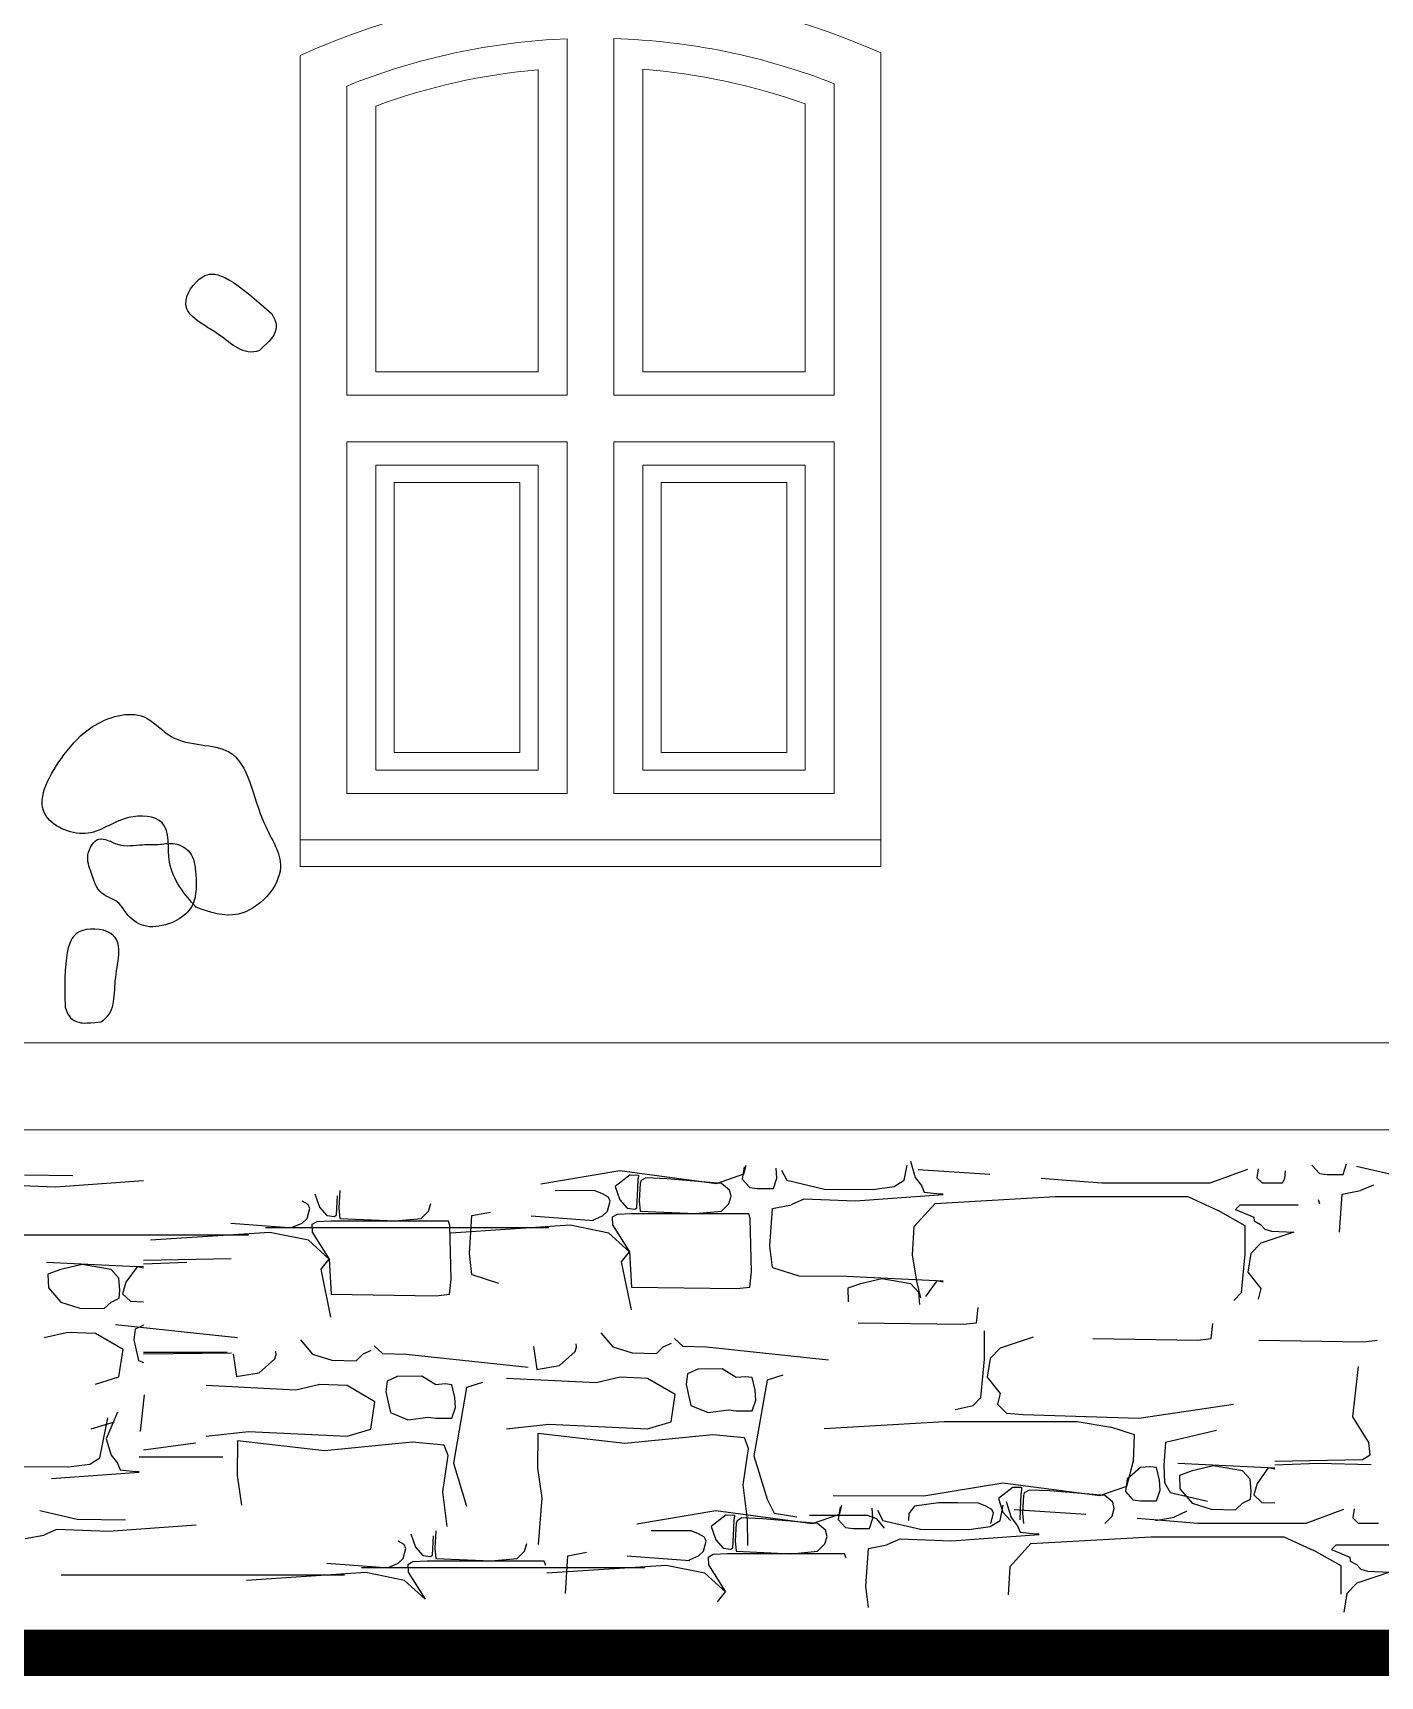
# Model space of a CAD drawing. Header units: millimetres. Extents: x 85048 to 158814, y 1395 to 38919.
# Drawn here: x 114097 to 116415, y 23374 to 26202 of the extents above; entities that cross this region are included whole.
import ezdxf

# ---------------------------------------------------------------- set-up
doc = ezdxf.new("R2010")
doc.units = ezdxf.units.MM
doc.layers.add('hatches', color=8, linetype='Continuous')
doc.layers.add('wall', color=5, linetype='Continuous')

msp = doc.modelspace()

# ---------------------------------------------------------------- linework, layer by layer
at = {"layer": 'hatches', "color": 252, "ltscale": 50, "true_color": 0x8f9991}
for p, q in [((114970.5, 24221.8, -140.8), (115106.5, 24244.4, -140.8)), ((115106.5, 24244.4, -140.8), (115273.1, 24222.4, -140.8)), ((115273.1, 24222.4, -140.8), (115319.9, 24238.6, -140.8)), ((115320.5, 24250.8, -140.8), (115317.3, 24229.3, -140.8)), ((115319.9, 24238.6, -140.8), (115323.9, 24253.7, -140.8)), ((115377.1, 24231.5, -140.8), (115376, 24248.7, -140.8)), ((115384.8, 24245.2, -140.8), (115394.3, 24227.6, -140.8)), ((115595.9, 24227.6, -140.8), (115601.1, 24253.7, -140.8)), ((115606.7, 24260.4, -140.8), (115615.2, 24232.3, -140.8)), ((115743.7, 24237.8, -84.8), (115619.9, 24245.9, -84.8)), ((116122.6, 24223.1, -84.8), (116187.6, 24247, -84.8)), ((116205.3, 24247.4, -84.8), (116202.9, 24232, -84.8)), ((116251.2, 24231, -84.8), (116252.1, 24244.1, -84.8)), ((116297.7, 24253.7, -28.8), (116310.5, 24239.4, -28.8)), ((116310.5, 24239.4, -28.8), (116323.7, 24237.7, -28.8)), ((116323.7, 24237.7, -28.8), (116351.4, 24237.7, -28.8)), ((116351.4, 24237.7, -28.8), (116357.5, 24255.8, -28.8)), ((116374.7, 24251.9, -28.8), (116439.2, 24236.9, -28.8)), ((114136.1, 24216, -25), (114046.9, 24219.5, -25)), ((114082.4, 24236.9, -25), (114165.5, 24236.1, -25)), ((114286.9, 24226.8, -25), (114136.1, 24216, -25)), ((114624.8, 24209.9, -28.8), (114623.1, 24179.7, -28.8)), ((115028.5, 24209.8, -140.8), (114995.7, 24209.6, -140.8)), ((115064.3, 24209.5, -140.8), (115028.5, 24209.8, -140.8)), ((115077, 24204.2, -140.8), (115064.3, 24209.5, -140.8)), ((115124.3, 24236.9, -140.8), (115098.7, 24217.1, -140.8)), ((115098.7, 24217.1, -140.8), (115106.5, 24193.9, -140.8)), ((115124.3, 24236.9, -140.8), (115138.7, 24236.7, -140.8)), ((115136, 24180.5, -140.8), (115137.5, 24213.3, -140.8)), ((115137.5, 24213.3, -140.8), (115138.2, 24230.3, -140.8)), ((115138.7, 24236.7, -140.8), (115138.2, 24230.3, -140.8)), ((115141.7, 24222.4, -140.8), (115140, 24192.2, -140.8)), ((115143.2, 24227.1, -140.8), (115141.7, 24222.4, -140.8)), ((115151.7, 24231.9, -140.8), (115143.2, 24227.1, -140.8)), ((115187.4, 24230.4, -140.8), (115151.7, 24231.9, -140.8)), ((115281.9, 24222.4, -140.8), (115187.4, 24230.4, -140.8)), ((115295.4, 24210.8, -140.8), (115281.9, 24222.4, -140.8)), ((115298.2, 24200.1, -140.8), (115295.4, 24210.8, -140.8)), ((115317.3, 24229.3, -140.8), (115330.2, 24215.1, -140.8)), ((115330.2, 24215.1, -140.8), (115343.3, 24213.4, -140.8)), ((115343.3, 24213.4, -140.8), (115371, 24213.4, -140.8)), ((115371, 24213.4, -140.8), (115377.1, 24231.5, -140.8)), ((115394.3, 24227.6, -140.8), (115458.8, 24212.6, -140.8)), ((115458.8, 24212.6, -140.8), (115541.9, 24211.8, -140.8)), ((115541.9, 24211.8, -140.8), (115578.8, 24216.9, -140.8)), ((115578.8, 24216.9, -140.8), (115595.9, 24227.6, -140.8)), ((115615.2, 24232.3, -140.8), (115625.9, 24218.4, -140.8)), ((115625.9, 24218.4, -140.8), (115630.5, 24207.1, -140.8)), ((115832, 24231.5, -84.8), (115860.7, 24229, -84.8)), ((115860.7, 24229, -84.8), (115936.4, 24223.1, -84.8)), ((115936.4, 24223.1, -84.8), (116122.6, 24223.1, -84.8)), ((116202.9, 24232, -84.8), (116212.1, 24223.1, -84.8)), ((116212.1, 24223.1, -84.8), (116247, 24223.1, -84.8)), ((116247, 24223.1, -84.8), (116251.2, 24231, -84.8)), ((116349.6, 24203.6, -28.8), (116381.6, 24209.8, -28.8)), ((116403.6, 24219.5, -28.8), (116381.6, 24209.8, -28.8)), ((114570.4, 24186, -28.8), (114560.1, 24191.7, -28.8)), ((114573.4, 24179.3, -28.8), (114570.4, 24186, -28.8)), ((114581.8, 24204.6, -28.8), (114589.6, 24181.4, -28.8)), ((114589.6, 24181.4, -28.8), (114602.5, 24167.2, -28.8)), ((114619.1, 24168, -28.8), (114620.6, 24200.7, -28.8)), ((114777.6, 24174.5, -28.8), (114781.3, 24187.5, -28.8)), ((115087.3, 24198.5, -140.8), (115077, 24204.2, -140.8)), ((115085.7, 24174.4, -140.8), (115090.3, 24191.8, -140.8)), ((115090.3, 24191.8, -140.8), (115087.3, 24198.5, -140.8)), ((115106.5, 24193.9, -140.8), (115119.4, 24179.7, -140.8)), ((115140, 24192.2, -140.8), (115141.7, 24174.4, -140.8)), ((115281.9, 24174.4, -140.8), (115294.5, 24187, -140.8)), ((115294.5, 24187, -140.8), (115298.2, 24200.1, -140.8)), ((115369.2, 24179.3, -140.8), (115401.3, 24185.4, -140.8)), ((115423.3, 24195.2, -140.8), (115401.3, 24185.4, -140.8)), ((115512.4, 24191.7, -140.8), (115423.3, 24195.2, -140.8)), ((115663.2, 24202.5, -140.8), (115512.4, 24191.7, -140.8)), ((115612.6, 24147.6, -28.8), (115649.1, 24187.6, -84.8)), ((115630.5, 24207.1, -140.8), (115657.2, 24204.2, -140.8)), ((115649.1, 24187.6, -84.8), (115855.6, 24199.5, -84.8)), ((115657.2, 24204.2, -140.8), (115663.2, 24204.6, -140.8)), ((115855.6, 24199.5, -84.8), (116084.4, 24199.5, -84.8)), ((116084.4, 24199.5, -84.8), (116136.1, 24175.8, -28.8)), ((116174.4, 24185.6, -28.8), (116166, 24177.5, -28.8)), ((116174.4, 24185.6, -28.8), (116274.3, 24185.6, -28.8)), ((116311.3, 24186.8, -28.8), (116308.8, 24194.2, -28.8)), ((116345.1, 24138.6, -28.8), (116349.6, 24203.6, -28.8)), ((114437.4, 24153.8, -28.8), (114545, 24146, -28.8)), ((114544.5, 24147.3, -28.8), (114560.1, 24153.8, -28.8)), ((114560.1, 24153.8, -28.8), (114568.8, 24161.9, -28.8)), ((114568.8, 24161.9, -28.8), (114573.4, 24179.3, -28.8)), ((114585.5, 24156.1, -28.8), (114576.5, 24151.4, -28.8)), ((114609.8, 24157.3, -28.8), (114585.5, 24156.1, -28.8)), ((114602.5, 24167.2, -28.8), (114615.6, 24165.5, -28.8)), ((114811.6, 24157.3, -28.8), (114609.8, 24157.3, -28.8)), ((114615.6, 24165.5, -28.8), (114619.1, 24168, -28.8)), ((114623.1, 24179.7, -28.8), (114624.8, 24161.9, -28.8)), ((114624.8, 24161.9, -28.8), (114719.8, 24157.8, -28.8)), ((114719.8, 24157.8, -28.8), (114765, 24161.9, -28.8)), ((114765, 24161.9, -28.8), (114777.6, 24174.5, -28.8)), ((114814, 24150, -28.8), (114811.6, 24157.3, -28.8)), ((114847.8, 24101.7, -28.8), (114852.3, 24166.8, -28.8)), ((114852.3, 24166.8, -28.8), (114884.4, 24172.9, -28.8)), ((114954.3, 24166.4, -140.8), (115061.9, 24158.5, -140.8)), ((115061.4, 24159.8, -140.8), (115077, 24166.4, -140.8)), ((115061.9, 24158.5, -140.8), (115061.4, 24159.8, -140.8)), ((115077, 24166.4, -140.8), (115085.7, 24174.4, -140.8)), ((115102.4, 24168.6, -140.8), (115093.4, 24163.9, -140.8)), ((115093.4, 24163.9, -140.8), (115094.1, 24151, -140.8)), ((115126.7, 24169.9, -140.8), (115102.4, 24168.6, -140.8)), ((115119.4, 24179.7, -140.8), (115132.5, 24178, -140.8)), ((115328.5, 24169.9, -140.8), (115126.7, 24169.9, -140.8)), ((115132.5, 24178, -140.8), (115136, 24180.5, -140.8)), ((115141.7, 24174.4, -140.8), (115236.7, 24170.3, -140.8)), ((115236.7, 24170.3, -140.8), (115281.9, 24174.4, -140.8)), ((115330.9, 24162.5, -140.8), (115328.5, 24169.9, -140.8)), ((115333.2, 24070, -140.8), (115330.9, 24162.5, -140.8)), ((115364.7, 24114.2, -140.8), (115369.2, 24179.3, -140.8)), ((116182.6, 24149.2, -28.8), (116136.1, 24175.8, -28.8)), ((116166, 24177.5, -28.8), (116197.5, 24164.1, -28.8)), ((116197.5, 24164.1, -28.8), (116198.4, 24157.6, -28.8)), ((116198.4, 24157.6, -28.8), (116209.4, 24151.5, -28.8)), ((113979.9, 24134, 194.1), (114467.4, 24134, 194.1)), ((114504.5, 24137.7, -28.8), (114298.9, 24124.4, -28.8)), ((114496.8, 24146.5, 82.1), (114984.3, 24146.5, 82.1)), ((114571.1, 24124.4, -28.8), (114504.5, 24137.7, -28.8)), ((114545, 24146, -28.8), (114544.5, 24147.3, -28.8)), ((114606.5, 24092, -28.8), (114571.1, 24124.4, -28.8)), ((114576.5, 24151.4, -28.8), (114577.2, 24138.5, -28.8)), ((114577.2, 24138.5, -28.8), (114606.5, 24092, -28.8)), ((114816.3, 24057.5, -28.8), (114814, 24150, -28.8)), ((115021.4, 24150.2, -140.8), (114815.8, 24136.9, -140.8)), ((115088, 24136.9, -140.8), (115021.4, 24150.2, -140.8)), ((115123.4, 24104.5, -140.8), (115088, 24136.9, -140.8)), ((115094.1, 24151, -140.8), (115123.4, 24104.5, -140.8)), ((115612.6, 24147.6, -28.8), (115609.9, 24099.6, -28.8)), ((116182.8, 24100.3, -28.8), (116182.6, 24149.2, -28.8)), ((116209.4, 24151.5, -28.8), (116216.5, 24143.8, -28.8)), ((116266.5, 24138.4, -28.8), (116209.9, 24119.5, -28.8)), ((116216.5, 24143.8, -28.8), (116227.9, 24140.3, -28.8)), ((116227.9, 24140.3, -28.8), (116266.5, 24138.4, -28.8)), ((114852.3, 24065.3, -28.8), (114847.8, 24101.7, -28.8)), ((115109.4, 24087.4, -140.8), (115123.4, 24104.5, -140.8)), ((115123.4, 24104.5, -140.8), (115126.7, 24043.9, -140.8)), ((115369.2, 24077.8, -140.8), (115364.7, 24114.2, -140.8)), ((115609.9, 24099.6, -28.8), (115617.3, 24054.2, -28.8)), ((116176.3, 24034.4, -28.8), (116182.8, 24100.3, -28.8)), ((116192.8, 24101.8, -28.8), (116187.4, 24069.5, -28.8)), ((116209.9, 24119.5, -28.8), (116192.8, 24101.8, -28.8)), ((114120.3, 24086.9, -25), (114262.9, 24079.9, -25)), ((114144.5, 24074, -25), (114122.6, 24066, -25)), ((114181.2, 24082.6, -25), (114144.5, 24074, -25)), ((114231.1, 24074, -25), (114181.2, 24082.6, -25)), ((114244.8, 24059.2, -25), (114231.1, 24074, -25)), ((114275.8, 24078.9, -25), (114256.5, 24052.1, -25)), ((114262.9, 24079.9, -25), (114286.9, 24079.1, -25)), ((114286.9, 24076.6, -25), (114275.8, 24078.9, -25)), ((114286.9, 24090.4, -25), (114437.6, 24093.2, -25)), ((114286.9, 24084, -25), (114361.7, 24086.9, -25)), ((114592.5, 24074.9, -28.8), (114606.5, 24092, -28.8)), ((114609.6, 23992.3, -28.8), (114592.5, 24074.9, -28.8)), ((114606.5, 24092, -28.8), (114609.8, 24031.4, -28.8)), ((115126.5, 24004.8, -140.8), (115109.4, 24087.4, -140.8)), ((115330.4, 24043.9, -140.8), (115333.2, 24070, -140.8)), ((115369.2, 24077.8, -140.8), (115414.9, 24063.4, -140.8)), ((116187.4, 24069.5, -28.8), (116209.9, 24041.5, -28.8)), ((114122.6, 24066, -25), (114123.6, 24042.6, -25)), ((114123.6, 24042.6, -25), (114144.5, 24018, -25)), ((114246.3, 24038.1, -25), (114244.8, 24059.2, -25)), ((114256.5, 24052.1, -25), (114250.6, 24032.4, -25)), ((114813.5, 24031.4, -28.8), (114816.3, 24057.5, -28.8)), ((114852.3, 24065.3, -28.8), (114898, 24050.8, -28.8)), ((115126.7, 24043.9, -140.8), (115307.5, 24041.2, -140.8)), ((115307.5, 24041.2, -140.8), (115330.4, 24043.9, -140.8)), ((115414.9, 24063.4, -140.8), (115496.6, 24062.6, -140.8)), ((115496.6, 24062.6, -140.8), (115639.2, 24055.5, -140.8)), ((115520.8, 24049.7, -140.8), (115499, 24041.7, -140.8)), ((115499, 24041.7, -140.8), (115499.9, 24018.3, -140.8)), ((115557.5, 24058.3, -140.8), (115520.8, 24049.7, -140.8)), ((115607.4, 24049.7, -140.8), (115557.5, 24058.3, -140.8)), ((115621.1, 24034.8, -140.8), (115607.4, 24049.7, -140.8)), ((115617.3, 24054.2, -28.8), (115624.1, 24025.3, -28.8)), ((115652.1, 24054.6, -140.8), (115632.8, 24027.8, -140.8)), ((115639.2, 24055.5, -140.8), (115663.2, 24054.8, -140.8)), ((115663.2, 24052.3, -140.8), (115652.1, 24054.6, -140.8)), ((116209.9, 24041.5, -28.8), (116205.5, 24023, -28.8)), ((114144.5, 24018, -25), (114177.6, 24007.7, -25)), ((114219.2, 24006.7, -25), (114231.1, 24018, -25)), ((114231.1, 24018, -25), (114245.3, 24024.8, -25)), ((114245.3, 24024.8, -25), (114246.3, 24038.1, -25)), ((114250.6, 24032.4, -25), (114264.5, 24019.4, -25)), ((114264.5, 24019.4, -25), (114286.9, 24018.6, -25)), ((114609.8, 24031.4, -28.8), (114790.6, 24028.7, -28.8)), ((114790.6, 24028.7, -28.8), (114813.5, 24031.4, -28.8)), ((115622.7, 24013.8, -140.8), (115621.1, 24034.8, -140.8)), ((116163.6, 24020.5, -28.8), (116176.3, 24034.4, -28.8)), ((114177.6, 24007.7, -25), (114219.2, 24006.7, -25)), ((115720.4, 23982.6, -28.8), (115723.1, 24008.6, -28.8)), ((114156.7, 23965.8, -25), (114115.8, 23956.4, -25)), ((114204.2, 23964, -25), (114156.7, 23965.8, -25)), ((114251.8, 23936.3, -25), (114204.2, 23964, -25)), ((114238.6, 23979.3, -28.8), (114448.5, 23957.3, -28.8)), ((114272.8, 23971.5, -25), (114270.5, 23953.3, -25)), ((114286.9, 23978.1, -25), (114272.8, 23971.5, -25)), ((115074, 23965.3, -140.8), (115094.9, 23940.8, -140.8)), ((115201, 23955.2, -140.8), (115214.9, 23942.1, -140.8)), ((115516.7, 23982.6, -28.8), (115697.5, 23979.8, -28.8)), ((115697.5, 23979.8, -28.8), (115720.4, 23982.6, -28.8)), ((115734.2, 23919.7, -84.8), (115734, 23968.6, -84.8)), ((115817.9, 23957.8, -84.8), (115761.4, 23938.9, -84.8)), ((115920.5, 23955.4, -28.8), (116101.4, 23952.6, -28.8)), ((116101.4, 23952.6, -28.8), (116124.3, 23955.4, -28.8)), ((116124.3, 23955.4, -28.8), (116127, 23981.4, -28.8)), ((114244.8, 23889.1, -25), (114251.8, 23936.3, -25)), ((114270.5, 23953.3, -25), (114278.6, 23917.6, -25)), ((114286.9, 23931.7, -25), (114430.8, 23931.7, -25)), ((114438.6, 23930.1, -25), (114286.9, 23928.4, -25)), ((114441.1, 23928.9, -28.8), (114446.8, 23889.8, -28.8)), ((114512.8, 23920.6, -28.8), (114515.2, 23927.9, -28.8)), ((114515.2, 23927.9, -28.8), (114514.5, 23933.7, -28.8)), ((114557.1, 23952.8, -28.8), (114578, 23928.3, -28.8)), ((114578, 23928.3, -28.8), (114611.2, 23917.9, -28.8)), ((114652.7, 23916.9, -28.8), (114664.6, 23928.3, -28.8)), ((114664.6, 23928.3, -28.8), (114678.9, 23935.1, -28.8)), ((114684.1, 23942.7, -28.8), (114698, 23929.6, -28.8)), ((114698, 23929.6, -28.8), (114739.1, 23928.3, -28.8)), ((114739.1, 23928.3, -28.8), (114949.1, 23906.3, -28.8)), ((114958, 23941.4, -140.8), (114963.7, 23902.3, -140.8)), ((115002.9, 23908.7, -140.8), (115029.7, 23933.1, -140.8)), ((115029.7, 23933.1, -140.8), (115032.1, 23940.4, -140.8)), ((115032.1, 23940.4, -140.8), (115031.4, 23946.3, -140.8)), ((115094.9, 23940.8, -140.8), (115128.1, 23930.4, -140.8)), ((115128.1, 23930.4, -140.8), (115169.6, 23929.4, -140.8)), ((115169.6, 23929.4, -140.8), (115181.5, 23940.8, -140.8)), ((115181.5, 23940.8, -140.8), (115195.8, 23947.6, -140.8)), ((115214.9, 23942.1, -140.8), (115256, 23940.8, -140.8)), ((115256, 23940.8, -140.8), (115466, 23918.8, -140.8)), ((115761.4, 23938.9, -84.8), (115744.3, 23921.2, -84.8)), ((116206.1, 23952.7, -28.8), (116386.9, 23949.9, -28.8)), ((116386.9, 23949.9, -28.8), (116409.8, 23952.7, -28.8)), ((114278.6, 23917.6, -25), (114286.9, 23914.1, -25)), ((114486, 23896.2, -28.8), (114512.8, 23920.6, -28.8)), ((114611.2, 23917.9, -28.8), (114652.7, 23916.9, -28.8)), ((114963.3, 23902.2, -140.8), (115002.9, 23908.7, -140.8)), ((115240.7, 23902.4, -140.8), (115223.2, 23894.3, -140.8)), ((115282.8, 23903, -140.8), (115240.7, 23902.4, -140.8)), ((115306.9, 23888.2, -140.8), (115282.8, 23903, -140.8)), ((115727.7, 23853.8, -84.8), (115734.2, 23919.7, -84.8)), ((115744.3, 23921.2, -84.8), (115738.8, 23888.9, -84.8)), ((116368, 23820.3, -28.8), (116377.7, 23907.2, -28.8)), ((114204.2, 23877, -25), (114244.8, 23889.1, -25)), ((114549.3, 23866.6, -28.8), (114394.9, 23874.2, -28.8)), ((114446.4, 23889.7, -28.8), (114486, 23896.2, -28.8)), ((114590.2, 23876, -28.8), (114549.3, 23866.6, -28.8)), ((114637.7, 23874.2, -28.8), (114590.2, 23876, -28.8)), ((114685.3, 23846.6, -28.8), (114637.7, 23874.2, -28.8)), ((114706.3, 23881.8, -28.8), (114704, 23863.5, -28.8)), ((114723.8, 23889.9, -28.8), (114706.3, 23881.8, -28.8)), ((114765.9, 23890.4, -28.8), (114723.8, 23889.9, -28.8)), ((114789.9, 23875.7, -28.8), (114765.9, 23890.4, -28.8)), ((114806.1, 23877.1, -28.8), (114789.9, 23875.7, -28.8)), ((114817.7, 23875.7, -28.8), (114806.1, 23877.1, -28.8)), ((114822.7, 23853.8, -28.8), (114817.7, 23875.7, -28.8)), ((114843.1, 23871.1, -28.8), (114820.6, 23740.8, -28.8)), ((114870.4, 23879.9, -28.8), (114843.1, 23871.1, -28.8)), ((115066.2, 23879.2, -140.8), (114911.9, 23886.7, -140.8)), ((115107.1, 23888.6, -140.8), (115066.2, 23879.2, -140.8)), ((115154.6, 23886.7, -140.8), (115107.1, 23888.6, -140.8)), ((115202.2, 23859.1, -140.8), (115154.6, 23886.7, -140.8)), ((115223.2, 23894.3, -140.8), (115220.9, 23876, -140.8)), ((115220.9, 23876, -140.8), (115229, 23840.3, -140.8)), ((115323, 23889.6, -140.8), (115306.9, 23888.2, -140.8)), ((115334.6, 23888.2, -140.8), (115323, 23889.6, -140.8)), ((115339.6, 23866.3, -140.8), (115334.6, 23888.2, -140.8)), ((115360, 23883.6, -140.8), (115337.5, 23753.3, -140.8)), ((115387.3, 23892.4, -140.8), (115360, 23883.6, -140.8)), ((115738.8, 23888.9, -84.8), (115761.4, 23860.9, -84.8)), ((114287.9, 23858.2, -25), (114281.3, 23795.2, -25)), ((114678.3, 23799.4, -28.8), (114685.3, 23846.6, -28.8)), ((114704, 23863.5, -28.8), (114712.1, 23827.8, -28.8)), ((114823.8, 23836.6, -28.8), (114822.7, 23853.8, -28.8)), ((115195.2, 23811.9, -140.8), (115202.2, 23859.1, -140.8)), ((115334.6, 23831, -140.8), (115340.7, 23849.1, -140.8)), ((115340.7, 23849.1, -140.8), (115339.6, 23866.3, -140.8)), ((115715, 23839.9, -84.8), (115727.7, 23853.8, -84.8)), ((115761.4, 23860.9, -84.8), (115756.9, 23842.4, -84.8)), ((115756.9, 23842.4, -84.8), (115772.3, 23826.9, -84.8)), ((115999.8, 23818.5, -84.8), (116162.9, 23842.4, -84.8)), ((114212, 23750, -25), (114225.7, 23818.9, -25)), ((114242.1, 23828.5, -25), (114222.8, 23782.8, -25)), ((114712.1, 23827.8, -28.8), (114741.8, 23815.6, -28.8)), ((114741.8, 23815.6, -28.8), (114776.8, 23820.2, -28.8)), ((114776.8, 23820.2, -28.8), (114789.9, 23818.5, -28.8)), ((114789.9, 23818.5, -28.8), (114817.7, 23818.5, -28.8)), ((114817.7, 23818.5, -28.8), (114823.8, 23836.6, -28.8)), ((115229, 23840.3, -140.8), (115258.7, 23828.1, -140.8)), ((115258.7, 23828.1, -140.8), (115293.7, 23832.7, -140.8)), ((115293.7, 23832.7, -140.8), (115306.9, 23831, -140.8)), ((115306.9, 23831, -140.8), (115334.6, 23831, -140.8)), ((115684, 23833.2, -84.8), (115715, 23839.9, -84.8)), ((115772.3, 23826.9, -84.8), (115801, 23824.4, -84.8)), ((115801, 23824.4, -84.8), (115999.8, 23818.5, -84.8)), ((116395.4, 23776.6, -28.8), (116368, 23820.3, -28.8)), ((114196.7, 23799.6, -25), (114237.3, 23811.7, -25)), ((114394.9, 23787.3, -28.8), (114467.6, 23795.4, -28.8)), ((114467.6, 23795.4, -28.8), (114637.7, 23787.3, -28.8)), ((114637.7, 23787.3, -28.8), (114678.3, 23799.4, -28.8)), ((114911.9, 23799.8, -140.8), (114984.5, 23807.9, -140.8)), ((114965.8, 23791.9, -140.8), (114965.1, 23732, -140.8)), ((115115.1, 23774.7, -140.8), (114965.8, 23791.9, -140.8)), ((114984.5, 23807.9, -140.8), (115154.6, 23799.8, -140.8)), ((115266.5, 23789.5, -140.8), (115115.1, 23774.7, -140.8)), ((115154.6, 23799.8, -140.8), (115195.2, 23811.9, -140.8)), ((115321.5, 23784.3, -140.8), (115266.5, 23789.5, -140.8)), ((115458.2, 23800.5, -196.8), (115664.7, 23812.4, -196.8)), ((115664.7, 23812.4, -196.8), (115893.6, 23812.4, -196.8)), ((115893.6, 23812.4, -196.8), (115951.7, 23802.6, -140.8)), ((115992.3, 23789.5, -140.8), (115951.7, 23802.6, -140.8)), ((115990.5, 23743.3, -140.8), (115992.3, 23789.5, -140.8)), ((116133.4, 23797.3, -140.8), (116045.6, 23776.4, -140.8)), ((114222.8, 23782.8, -25), (114231.4, 23754.7, -25)), ((114286.7, 23764, -25), (114376.3, 23775.7, -25)), ((114448.9, 23779.4, -28.8), (114448.2, 23719.5, -28.8)), ((114598.2, 23762.2, -28.8), (114448.9, 23779.4, -28.8)), ((114749.6, 23777, -28.8), (114598.2, 23762.2, -28.8)), ((114804.6, 23771.7, -28.8), (114749.6, 23777, -28.8)), ((114811.3, 23753.8, -28.8), (114804.6, 23771.7, -28.8)), ((115318.9, 23703.7, -140.8), (115328.2, 23766.3, -140.8)), ((115328.2, 23766.3, -140.8), (115321.5, 23784.3, -140.8)), ((116045.6, 23776.4, -140.8), (116042.9, 23737.3, -140.8)), ((116397.9, 23755.2, -28.8), (116395.4, 23776.6, -28.8)), ((114074.9, 23735, -25), (114158, 23734.2, -25)), ((114158, 23734.2, -25), (114194.9, 23739.3, -25)), ((114194.9, 23739.3, -25), (114212, 23750, -25)), ((114231.4, 23754.7, -25), (114242.1, 23740.8, -25)), ((114242.1, 23740.8, -25), (114246.6, 23729.5, -25)), ((114246.6, 23729.5, -25), (114273.3, 23726.6, -25)), ((114423.3, 23751.4, -25), (114279.4, 23751.4, -25)), ((114802, 23691.2, -28.8), (114811.3, 23753.8, -28.8)), ((114820.6, 23740.8, -28.8), (114843.1, 23666.6, -28.8)), ((114965.1, 23732, -140.8), (114972.7, 23680.9, -140.8)), ((115337.5, 23753.3, -140.8), (115360, 23679.1, -140.8)), ((115979.3, 23701.2, -140.8), (115991.4, 23746.9, -140.8)), ((116002.7, 23733.3, -140.8), (115980, 23713.5, -140.8)), ((116018.9, 23734.7, -140.8), (116002.7, 23733.3, -140.8)), ((116030.5, 23733.3, -140.8), (116018.9, 23734.7, -140.8)), ((116035.5, 23711.3, -140.8), (116030.5, 23733.3, -140.8)), ((116042.9, 23737.3, -140.8), (116044.3, 23707.8, -140.8)), ((116067.2, 23740.7, -28.8), (116209.8, 23733.7, -28.8)), ((116128.1, 23736.4, -28.8), (116091.4, 23727.8, -28.8)), ((116178, 23727.8, -28.8), (116128.1, 23736.4, -28.8)), ((116222.7, 23732.7, -28.8), (116203.4, 23706, -28.8)), ((116209.8, 23733.7, -28.8), (116233.8, 23732.9, -28.8)), ((116233.8, 23730.4, -28.8), (116222.7, 23732.7, -28.8)), ((116233.8, 23744.2, -28.8), (116384.6, 23747, -28.8)), ((116233.8, 23737.8, -28.8), (116308.6, 23740.7, -28.8)), ((116308.6, 23740.7, -28.8), (116399.8, 23738.3, -28.8)), ((116384.6, 23747, -28.8), (116397.9, 23755.2, -28.8)), ((114279.4, 23724.8, -25), (114128.6, 23714.1, -25)), ((114273.3, 23726.6, -25), (114279.4, 23727, -25)), ((114448.2, 23719.5, -28.8), (114455.8, 23668.4, -28.8)), ((115326.5, 23644.1, -140.8), (115318.9, 23703.7, -140.8)), ((115630, 23684.5, -140.8), (115766, 23707, -140.8)), ((115766, 23707, -140.8), (115932.5, 23685.1, -140.8)), ((115932.5, 23685.1, -140.8), (115979.3, 23701.2, -140.8)), ((115980, 23713.5, -140.8), (115976.7, 23692, -140.8)), ((116036.6, 23694.1, -140.8), (116035.5, 23711.3, -140.8)), ((116044.3, 23707.8, -140.8), (116053.8, 23690.3, -140.8)), ((116091.4, 23727.8, -28.8), (116069.6, 23719.8, -28.8)), ((116069.6, 23719.8, -28.8), (116070.5, 23696.4, -28.8)), ((116191.7, 23713, -28.8), (116178, 23727.8, -28.8)), ((116193.2, 23691.9, -28.8), (116191.7, 23713, -28.8)), ((116203.4, 23706, -28.8), (116197.5, 23686.2, -28.8)), ((114809.6, 23631.6, -28.8), (114802, 23691.2, -28.8)), ((114972.7, 23680.9, -140.8), (114966.4, 23600.6, -140.8)), ((115360, 23679.1, -140.8), (115372.1, 23655, -140.8)), ((115474, 23685, -140.8), (115630, 23684.5, -140.8)), ((115655.1, 23672.3, -140.8), (115613.8, 23666.8, -140.8)), ((115688, 23672.5, -140.8), (115655.1, 23672.3, -140.8)), ((115723.7, 23672.2, -140.8), (115688, 23672.5, -140.8)), ((115736.5, 23666.8, -140.8), (115723.7, 23672.2, -140.8)), ((115783.8, 23699.5, -140.8), (115758.1, 23679.7, -140.8)), ((115758.1, 23679.7, -140.8), (115766, 23656.6, -140.8)), ((115771.8, 23675.1, -137), (115780.4, 23647, -137)), ((115783.8, 23699.5, -140.8), (115798.1, 23699.4, -140.8)), ((115795.5, 23643.2, -140.8), (115797, 23675.9, -140.8)), ((115797, 23675.9, -140.8), (115797.7, 23693, -140.8)), ((115798.1, 23699.4, -140.8), (115797.7, 23693, -140.8)), ((115801.2, 23685.1, -140.8), (115799.4, 23654.9, -140.8)), ((115802.7, 23689.7, -140.8), (115801.2, 23685.1, -140.8)), ((115811.2, 23694.6, -140.8), (115802.7, 23689.7, -140.8)), ((115846.8, 23693.1, -140.8), (115811.2, 23694.6, -140.8)), ((115941.4, 23685.1, -140.8), (115846.8, 23693.1, -140.8)), ((115954.9, 23673.5, -140.8), (115941.4, 23685.1, -140.8)), ((115957.6, 23662.7, -140.8), (115954.9, 23673.5, -140.8)), ((115976.7, 23692, -140.8), (115989.6, 23677.8, -140.8)), ((115989.6, 23677.8, -140.8), (116002.7, 23676.1, -140.8)), ((116002.7, 23676.1, -140.8), (116030.5, 23676.1, -140.8)), ((116030.5, 23676.1, -140.8), (116036.6, 23694.1, -140.8)), ((116053.8, 23690.3, -140.8), (116118.2, 23675.2, -140.8)), ((116070.5, 23696.4, -28.8), (116091.4, 23671.8, -28.8)), ((116091.4, 23671.8, -28.8), (116124.6, 23661.5, -28.8)), ((116166.1, 23660.5, -28.8), (116178, 23671.8, -28.8)), ((116178, 23671.8, -28.8), (116192.3, 23678.6, -28.8)), ((116192.3, 23678.6, -28.8), (116193.2, 23691.9, -28.8)), ((116197.5, 23686.2, -28.8), (116211.4, 23673.2, -28.8)), ((116211.4, 23673.2, -28.8), (116233.8, 23672.4, -28.8)), ((114108.5, 23659.2, -25), (114172.9, 23644.2, -25)), ((114172.9, 23644.2, -25), (114256.1, 23643.4, -25)), ((115135.7, 23636.6, -137), (115271.7, 23659.1, -137)), ((115289.5, 23651.6, -137), (115263.8, 23631.8, -137)), ((115271.7, 23659.1, -137), (115438.3, 23637.1, -137)), ((115289.5, 23651.6, -137), (115303.9, 23651.4, -137)), ((115302.7, 23628, -137), (115303.4, 23645.1, -137)), ((115303.9, 23651.4, -137), (115303.4, 23645.1, -137)), ((115316.9, 23646.6, -137), (115308.4, 23641.8, -137)), ((115352.5, 23645.1, -137), (115316.9, 23646.6, -137)), ((115326.9, 23598.9, -140.8), (115326.5, 23644.1, -140.8)), ((115447.1, 23637.1, -137), (115352.5, 23645.1, -137)), ((115372.1, 23655, -140.8), (115411.5, 23648.6, -140.8)), ((115533, 23651, -140.8), (115433, 23651, -140.8)), ((115438.3, 23637.1, -137), (115485, 23653.3, -137)), ((115485.7, 23665.5, -137), (115482.5, 23644.1, -137)), ((115482.5, 23644.1, -137), (115495.3, 23629.8, -137)), ((115485, 23653.3, -137), (115489, 23668.4, -137)), ((115549.1, 23644.9, -140.8), (115533, 23651, -140.8)), ((115536.2, 23628.1, -137), (115542.3, 23646.2, -137)), ((115542.3, 23646.2, -137), (115541.2, 23663.4, -137)), ((115562, 23629, -140.8), (115549.1, 23644.9, -140.8)), ((115550, 23659.9, -137), (115559.5, 23642.3, -137)), ((115604.1, 23654.1, -140.8), (115603.7, 23641.9, -140.8)), ((115613.8, 23666.8, -140.8), (115604.1, 23654.1, -140.8)), ((115746.8, 23661.2, -140.8), (115736.5, 23666.8, -140.8)), ((115745.1, 23637.1, -140.8), (115749.8, 23654.5, -140.8)), ((115749.8, 23654.5, -140.8), (115746.8, 23661.2, -140.8)), ((115761.1, 23642.3, -137), (115766.3, 23668.4, -137)), ((115766, 23656.6, -140.8), (115778.9, 23642.4, -140.8)), ((115780.4, 23647, -137), (115791.1, 23633.1, -137)), ((115908.9, 23652.5, -81), (115785.1, 23660.7, -81)), ((115799.4, 23654.9, -140.8), (115801.2, 23637.1, -140.8)), ((115941.4, 23637.1, -140.8), (115953.9, 23649.7, -140.8)), ((115953.9, 23649.7, -140.8), (115957.6, 23662.7, -140.8)), ((115997.2, 23646.2, -81), (116025.9, 23643.7, -81)), ((116025.9, 23643.7, -81), (116101.6, 23637.8, -81)), ((116028.7, 23642, -140.8), (116060.7, 23648.1, -140.8)), ((116082.7, 23657.9, -140.8), (116060.7, 23648.1, -140.8)), ((116124.6, 23661.5, -28.8), (116166.1, 23660.5, -28.8)), ((116287.8, 23637.8, -81), (116352.8, 23661.7, -81)), ((116370.5, 23662.1, -81), (116368, 23646.7, -81)), ((116368, 23646.7, -81), (116377.3, 23637.8, -81)), ((114083.4, 23611, -25), (114115.4, 23617.1, -25)), ((114137.4, 23626.9, -25), (114115.4, 23617.1, -25)), ((114226.6, 23623.3, -25), (114137.4, 23626.9, -25)), ((114377.4, 23634.1, -25), (114226.6, 23623.3, -25)), ((114746.9, 23619.3, -25), (114754.8, 23596.1, -25)), ((114784.3, 23582.7, -25), (114785.8, 23615.5, -25)), ((114790, 23624.6, -25), (114788.3, 23594.4, -25)), ((115193.7, 23624.5, -137), (115160.9, 23624.3, -137)), ((115229.4, 23624.3, -137), (115193.7, 23624.5, -137)), ((115242.2, 23618.9, -137), (115229.4, 23624.3, -137)), ((115252.5, 23613.3, -137), (115242.2, 23618.9, -137)), ((115263.8, 23631.8, -137), (115271.7, 23608.7, -137)), ((115301.2, 23595.3, -137), (115302.7, 23628, -137)), ((115306.9, 23637.1, -137), (115305.2, 23606.9, -137)), ((115308.4, 23641.8, -137), (115306.9, 23637.1, -137)), ((115460.6, 23625.5, -137), (115447.1, 23637.1, -137)), ((115463.4, 23614.8, -137), (115460.6, 23625.5, -137)), ((115495.3, 23629.8, -137), (115508.5, 23628.1, -137)), ((115508.5, 23628.1, -137), (115536.2, 23628.1, -137)), ((115559.5, 23642.3, -137), (115624, 23627.3, -137)), ((115624, 23627.3, -137), (115707.1, 23626.5, -137)), ((115828.4, 23617.2, -137), (115677.6, 23606.4, -137)), ((115707.1, 23626.5, -137), (115743.9, 23631.6, -137)), ((115743.9, 23631.6, -137), (115761.1, 23642.3, -137)), ((115791.1, 23633.1, -137), (115795.6, 23621.8, -137)), ((115795.6, 23621.8, -137), (115822.4, 23618.9, -137)), ((115822.4, 23618.9, -137), (115828.4, 23619.3, -137)), ((116101.6, 23637.8, -81), (116287.8, 23637.8, -81)), ((116377.3, 23637.8, -81), (116412.2, 23637.8, -81)), ((114735.6, 23600.7, -25), (114725.3, 23606.4, -25)), ((114733.9, 23576.6, -25), (114738.6, 23594, -25)), ((114738.6, 23594, -25), (114735.6, 23600.7, -25)), ((114754.8, 23596.1, -25), (114767.7, 23581.9, -25)), ((114788.3, 23594.4, -25), (114790, 23576.6, -25)), ((114930.2, 23576.6, -25), (114942.7, 23589.2, -25)), ((114942.7, 23589.2, -25), (114946.5, 23602.3, -25)), ((115017.5, 23581.5, -25), (115049.5, 23587.7, -25)), ((115242.2, 23581.1, -137), (115250.8, 23589.1, -137)), ((115250.8, 23589.1, -137), (115255.5, 23606.5, -137)), ((115255.5, 23606.5, -137), (115252.5, 23613.3, -137)), ((115271.7, 23608.7, -137), (115284.6, 23594.4, -137)), ((115284.6, 23594.4, -137), (115297.7, 23592.7, -137)), ((115297.7, 23592.7, -137), (115301.2, 23595.3, -137)), ((115305.2, 23606.9, -137), (115306.9, 23589.1, -137)), ((115306.9, 23589.1, -137), (115401.9, 23585, -137)), ((115401.9, 23585, -137), (115447.1, 23589.1, -137)), ((115447.1, 23589.1, -137), (115459.7, 23601.7, -137)), ((115459.7, 23601.7, -137), (115463.4, 23614.8, -137)), ((115529.9, 23529, -137), (115534.4, 23594, -137)), ((115534.4, 23594, -137), (115566.4, 23600.2, -137)), ((115588.4, 23609.9, -137), (115566.4, 23600.2, -137)), ((115677.6, 23606.4, -137), (115588.4, 23609.9, -137)), ((115777.8, 23562.3, -25), (115814.2, 23602.3, -81)), ((115814.2, 23602.3, -81), (116020.7, 23614.2, -81)), ((116020.7, 23614.2, -81), (116249.6, 23614.2, -81)), ((116249.6, 23614.2, -81), (116301.3, 23590.5, -25)), ((116347.8, 23563.9, -25), (116301.3, 23590.5, -25)), ((116339.5, 23600.3, -25), (116331.2, 23592.2, -25)), ((116331.2, 23592.2, -25), (116362.7, 23578.9, -25)), ((116339.5, 23600.3, -25), (116439.5, 23600.3, -25)), ((114602.6, 23568.6, -25), (114710.2, 23560.7, -25)), ((114662, 23561.2, 85.8), (115149.5, 23561.2, 85.8)), ((114709.6, 23562, -25), (114725.3, 23568.6, -25)), ((114710.2, 23560.7, -25), (114709.6, 23562, -25)), ((114725.3, 23568.6, -25), (114733.9, 23576.6, -25)), ((114750.7, 23570.9, -25), (114741.6, 23566.1, -25)), ((114741.6, 23566.1, -25), (114742.4, 23553.2, -25)), ((114775, 23572.1, -25), (114750.7, 23570.9, -25)), ((114767.7, 23581.9, -25), (114780.8, 23580.2, -25)), ((114976.7, 23572.1, -25), (114775, 23572.1, -25)), ((114780.8, 23580.2, -25), (114784.3, 23582.7, -25)), ((114790, 23576.6, -25), (114885, 23572.5, -25)), ((114885, 23572.5, -25), (114930.2, 23576.6, -25)), ((114979.2, 23564.7, -25), (114976.7, 23572.1, -25)), ((115186.5, 23564.9, -137), (114980.9, 23551.7, -137)), ((115013, 23516.4, -25), (115017.5, 23581.5, -25)), ((115119.5, 23581.1, -137), (115227.1, 23573.2, -137)), ((115253.2, 23551.7, -137), (115186.5, 23564.9, -137)), ((115226.5, 23574.6, -137), (115242.2, 23581.1, -137)), ((115227.1, 23573.2, -137), (115226.5, 23574.6, -137)), ((115267.6, 23583.4, -137), (115258.5, 23578.6, -137)), ((115258.5, 23578.6, -137), (115259.3, 23565.7, -137)), ((115259.3, 23565.7, -137), (115288.5, 23519.2, -137)), ((115291.9, 23584.6, -137), (115267.6, 23583.4, -137)), ((115493.6, 23584.6, -137), (115291.9, 23584.6, -137)), ((115496.1, 23577.2, -137), (115493.6, 23584.6, -137)), ((115777.8, 23562.3, -25), (115775.1, 23514.4, -25)), ((116348, 23515.1, -25), (116347.8, 23563.9, -25)), ((116362.7, 23578.9, -25), (116363.6, 23572.3, -25)), ((116363.6, 23572.3, -25), (116374.5, 23566.2, -25)), ((116374.5, 23566.2, -25), (116381.7, 23558.6, -25)), ((116381.7, 23558.6, -25), (116393.1, 23555.1, -25)), ((114145.1, 23548.7, 197.8), (114632.6, 23548.7, 197.8)), ((114669.6, 23552.4, -25), (114464, 23539.1, -25)), ((114736.3, 23539.1, -25), (114669.6, 23552.4, -25)), ((114771.6, 23506.7, -25), (114736.3, 23539.1, -25)), ((114742.4, 23553.2, -25), (114771.6, 23506.7, -25)), ((115288.5, 23519.2, -137), (115253.2, 23551.7, -137)), ((116375.1, 23534.2, -25), (116358, 23516.5, -25)), ((116431.7, 23553.1, -25), (116375.1, 23534.2, -25)), ((116393.1, 23555.1, -25), (116431.7, 23553.1, -25)), ((115274.6, 23502.1, -137), (115288.5, 23519.2, -137)), ((115534.4, 23492.5, -137), (115529.9, 23529, -137)), ((116358, 23516.5, -25), (116352.5, 23484.2, -25))]:
    msp.add_line(p, q, dxfattribs=at)
for points in [[(114486.7, 25655.8, 1), (114507.5, 25675.1, 1), (114516.6, 25691.9, 1), (114517.5, 25703.2, 1), (114507.6, 25718.6, 1), (114431.2, 25788.7, 1), (114388.8, 25798.3, 1), (114339.7, 25721.8, 1), (114418.8, 25689.8, 1), (114458.8, 25645.7, 1), (114486.7, 25655.8, 1)], [(114213.4, 24500.3, 0.5), (114185.2, 24497.2, 0.5), (114166.5, 24501.2, 0.5), (114157.4, 24508, 0.5), (114152.2, 24525.5, 0.5), (114149, 24629.1, 0.5), (114169.4, 24667.5, 0.5), (114259.3, 24654.8, 0.5), (114232, 24574, 0.5), (114239.3, 24514.9, 0.5), (114213.4, 24500.3, 0.5)]]:
    msp.add_open_spline(points, degree=3, knots=[394.702215, 394.702215, 394.702215, 394.702215, 400.557988, 415.910439, 415.910439, 415.910439, 480.991077, 536.231936, 613.763119, 684.162889, 684.162889, 684.162889, 684.162889], dxfattribs=at)
for points in [[(114377.4, 24697.7, 0.5), (114449.7, 24685.6, 0.5), (114522.7, 24766.4, 0.5), (114495, 24841.3, 0.5), (114433.7, 24965, 0.5), (114335.9, 24990.7, 0.5), (114288.1, 25025, 0.5), (114198.8, 25007.9, 0.5), (114150.1, 24959.7, 0.5), (114117.4, 24858.2, 0.5), (114186.7, 24824.4, 0.5), (114261.2, 24851.9, 0.5), (114319, 24843, 0.5), (114331.9, 24775.2, 0.5), (114377.4, 24697.7, 0.5)], [(114335.8, 24670.6, 0.5), (114365.8, 24692.4, 0.5), (114377.1, 24754.2, 0.5), (114366, 24792.3, 0.5), (114341.3, 24806.9, 0.5), (114316.1, 24806.1, 0.5), (114285.4, 24805.1, 0.5), (114242.5, 24806, 0.5), (114210.4, 24814.8, 0.5), (114191.4, 24787.9, 0.5), (114196.8, 24757.3, 0.5), (114215.5, 24721.7, 0.5), (114242.4, 24706.1, 0.5), (114260.6, 24683.6, 0.5), (114292, 24664.8, 0.5), (114335.8, 24670.6, 0.5)]]:
    msp.add_spline(points, degree=3, dxfattribs=at)
at = {"layer": 'wall', "color": 250, "linetype": 'Continuous', "lineweight": 15, "ltscale": 0.13}
for p, q in [((115016.2, 26192.3, 2.8), (115016.2, 25578.8, 2.8)), ((115096.2, 26192.7, 2.8), (115096.2, 25578.8, 2.8)), ((114556.5, 26163.3, 1), (114556.5, 24767.7, 1)), ((115556, 26168.1, 0.5), (115556, 24767.7, -0.8)), ((114966.2, 26139.1, 2.8), (114966.2, 25618.9, 2.8)), ((115096.2, 26142.7, 2.8), (115096.2, 25578.8, 2.8)), ((115146.2, 26139.9, 2.8), (115146.2, 25618.9, 2.8)), ((114636.7, 26110.8, 1), (114636.7, 25578.8, 1)), ((115475.8, 26114.9, 1), (115475.8, 25578.8, 1)), ((114686.7, 26076.5, 1), (114686.7, 25618.9, 1)), ((115425.8, 26080.3, 1), (115425.8, 25618.9, 1)), ((114686.7, 25618.9, 1), (114966.2, 25618.9, 2.8)), ((115146.2, 25618.9, 2.8), (115425.8, 25618.9, 1)), ((114636.7, 25578.8, 0.9), (115016.2, 25578.8, 2.8)), ((115096.2, 25578.8, 2.8), (115475.8, 25578.8, 1)), ((114636.7, 25498.8, 1), (114636.7, 24893.6, -0.8)), ((114636.7, 25498.8, 0.9), (115016.2, 25498.8, 2.8)), ((114659.4, 25498.8, 1), (115016.2, 25498.8, 2.8)), ((115016.2, 25498.8, 2.8), (115016.2, 24893.6, 1)), ((115096.2, 25498.8, 2.8), (115096.2, 25422.9, 2.8)), ((115096.2, 25498.8, 2.8), (115096.2, 24893.6, 1)), ((115198.7, 25498.8, 2.3), (115096.2, 25498.8, 2.8)), ((115475.8, 25498.8, 1), (115096.2, 25498.8, 2.8)), ((115475.8, 25498.8, 2.8), (115475.8, 24893.6, 1)), ((114686.7, 25458.6, 1), (114966.2, 25458.6, 2.8)), ((114686.7, 25458.6, 1), (114686.7, 24933.7, -0.8)), ((114686.8, 25458.6, 1), (114966.2, 25458.6, 2.8)), ((114966.2, 25458.6, 2.8), (114966.2, 24933.7, 1)), ((115146.2, 25458.6, 2.8), (115146.2, 24933.7, 1)), ((115425.8, 25458.6, 1), (115146.2, 25458.6, 2.8)), ((115425.8, 25458.6, 2.8), (115425.8, 24933.7, 1)), ((114718.5, 25428.6, 1), (114718.5, 24963.7, -0.8)), ((114718.5, 25428.6, 1), (114934.4, 25428.6, 1)), ((114934.4, 25428.6, 1), (114934.4, 24963.7, -0.8)), ((115178.1, 25428.6, 2.8), (115178.1, 24963.7, 1)), ((115178.1, 25428.6, 2.8), (115393.9, 25428.6, 2.8)), ((115393.9, 25428.6, 2.8), (115393.9, 24963.7, 1)), ((114718.5, 24963.7, 1), (114934.4, 24963.7, 1)), ((115178.1, 24963.7, 1), (115393.9, 24963.7, 1)), ((114966.2, 24933.7, 1), (114686.7, 24933.7, 1)), ((115425.8, 24933.7, 1), (115146.2, 24933.7, 1)), ((114636.7, 24893.6, 1), (115016.2, 24893.6, 1)), ((115096.2, 24893.6, 1), (115475.8, 24893.6, 1)), ((114556.5, 24813.7, 1), (115556.5, 24813.7, 1)), ((114556.5, 24767.7, 1), (115556.5, 24767.7, 1)), ((112700.9, 24464.3), (120547.4, 24464.3)), ((112880.9, 24464.3, 0.5), (120547.4, 24464.3, 0.5)), ((121026.4, 24464.3, 0.5), (112880.9, 24464.3, 0.5)), ((112700.9, 24314.3), (120547.4, 24314.3)), ((121026.4, 24314.3, 0.5), (112880.9, 24314.3, 0.5))]:
    msp.add_line(p, q, dxfattribs=at)
at = {"layer": 'wall', "color": 250, "linetype": 'Continuous', "lineweight": 15, "ltscale": 0.13, "const_width": 80}
msp.add_lwpolyline([(135491.3, 23414.3), (109650.4, 23414.3)], dxfattribs=at)
at = {"layer": 'wall', "color": 250, "linetype": 'Continuous', "lineweight": 15, "ltscale": 0.13}
for radius, start, end in [(1215, 65.9828, 114.5603), (1135, 92.2846, 111.9782), (1135, 68.5921, 88.2454), (1085, 95.0361, 110.2073), (1085, 70.3822, 85.5199)]:
    msp.add_arc((115061.5, 25058.2, 1), radius, start, end, dxfattribs=at)

doc.saveas('drawing.dxf')
